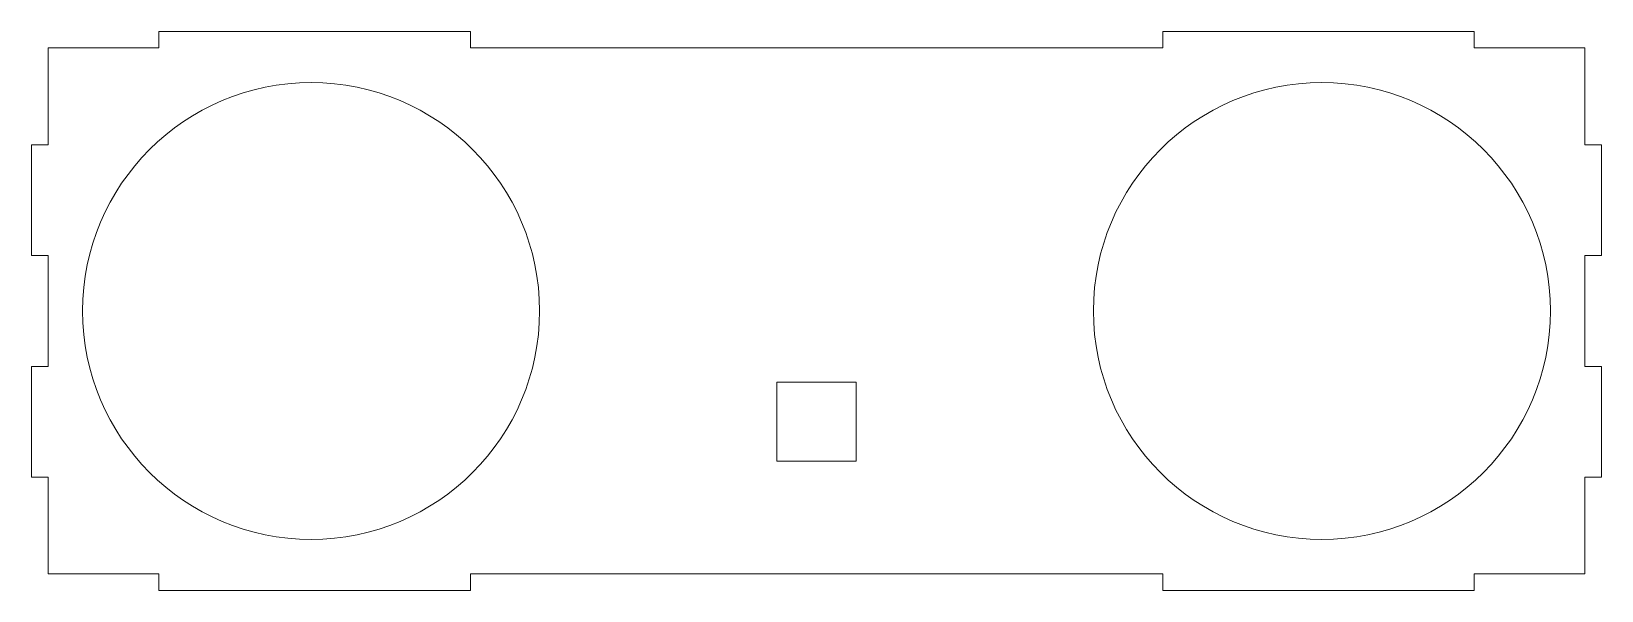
# Model space of a CAD drawing. Header units: millimetres. Extents: x 937 to 1504, y -711 to -509.
import ezdxf

# ---------------------------------------------------------------- set-up
doc = ezdxf.new("R2010")
doc.units = ezdxf.units.MM
doc.header["$MEASUREMENT"] = 0
doc.layers.add('Layer 1', color=7, linetype='Continuous', lineweight=0)

msp = doc.modelspace()

# ---------------------------------------------------------------- linework, layer by layer
at = {"layer": 'Layer 1', "color": 1, "lineweight": 0, "true_color": 0xff0000}
for p, q in [((982.51, -508.9), (982.51, -514.9)), ((1095.01, -508.9), (982.51, -508.9)), ((1095.01, -514.9), (1095.01, -508.9)), ((1345.01, -508.9), (1345.01, -514.9)), ((1457.51, -508.9), (1345.01, -508.9)), ((1457.51, -514.9), (1457.51, -508.9)), ((942.51, -514.9), (942.51, -549.9)), ((982.51, -514.9), (942.51, -514.9)), ((1345.01, -514.9), (1095.01, -514.9)), ((1497.51, -514.9), (1457.51, -514.9)), ((1497.51, -549.9), (1497.51, -514.9)), ((936.51, -549.9), (936.51, -589.9)), ((942.51, -549.9), (936.51, -549.9)), ((1503.51, -549.9), (1497.51, -549.9)), ((1503.51, -589.9), (1503.51, -549.9)), ((936.51, -589.9), (942.51, -589.9)), ((942.51, -589.9), (942.51, -629.9)), ((1497.51, -589.9), (1503.51, -589.9)), ((1497.51, -629.9), (1497.51, -589.9)), ((936.51, -629.9), (936.51, -669.9)), ((942.51, -629.9), (936.51, -629.9)), ((1503.51, -629.9), (1497.51, -629.9)), ((1503.51, -669.9), (1503.51, -629.9)), ((936.51, -669.9), (942.51, -669.9)), ((942.51, -669.9), (942.51, -704.9)), ((1497.51, -669.9), (1503.51, -669.9)), ((1497.51, -704.9), (1497.51, -669.9)), ((942.51, -704.9), (982.51, -704.9)), ((982.51, -704.9), (982.51, -710.9)), ((1095.01, -704.9), (1345.01, -704.9)), ((1095.01, -710.9), (1095.01, -704.9)), ((1345.01, -704.9), (1345.01, -710.9)), ((1457.51, -704.9), (1497.51, -704.9)), ((1457.51, -710.9), (1457.51, -704.9)), ((982.51, -710.9), (1095.01, -710.9)), ((1345.01, -710.9), (1457.51, -710.9))]:
    msp.add_line(p, q, dxfattribs=at)
msp.add_lwpolyline([(1234.31, -664.2), (1205.71, -664.2), (1205.71, -635.6), (1234.31, -635.6)], close=True, dxfattribs=at)
for centre in [(1037.51, -609.9), (1402.51, -609.9)]:
    msp.add_circle(centre, 82.5, dxfattribs=at)

doc.saveas('drawing.dxf')
